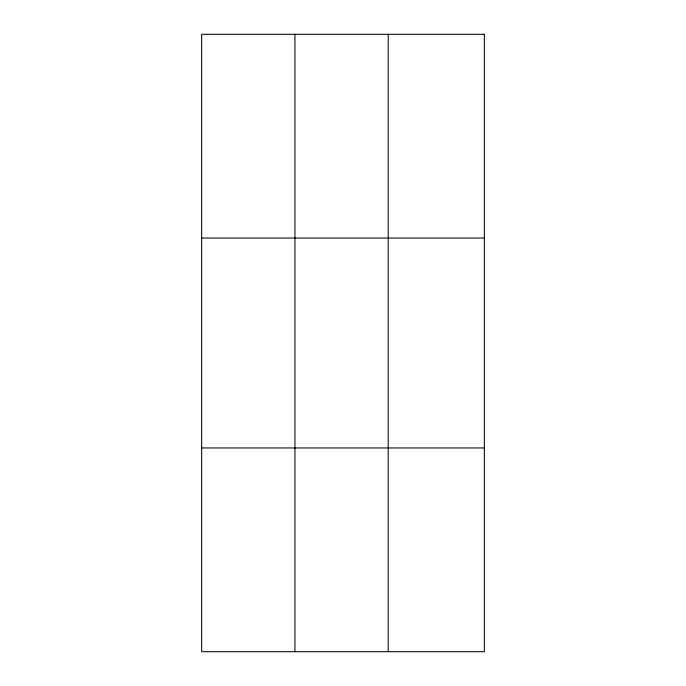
<?xml version="1.0" encoding="UTF-8"?>
<svg xmlns="http://www.w3.org/2000/svg" width="686" height="686" viewBox="0 0 686 686"><rect width="100%" height="100%" fill="white"/><g stroke="black" fill="none" stroke-linecap="round" stroke-linejoin="round"><path stroke-width="1.03" d="M294.937 651.7L294.937 34.3M388.233 651.7L388.233 34.3M201.65 238.042L484.35 238.042M201.65 447.958L484.35 447.958M484.35 34.3L484.35 651.7L201.65 651.7L201.65 34.3L484.35 34.3"/></g></svg>
